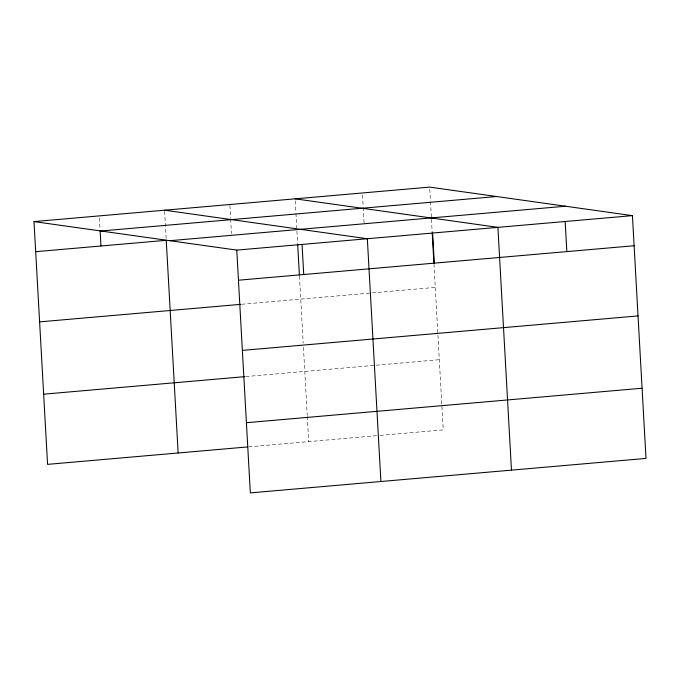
<?xml version="1.0" encoding="UTF-8"?>
<svg xmlns="http://www.w3.org/2000/svg" width="680" height="680" viewBox="0 0 680 680"><rect width="100%" height="100%" fill="white"/><g stroke="black" fill="none" stroke-linecap="round" stroke-linejoin="round"><path stroke-width="0.51" stroke-dasharray="3.4 2.55" d="M241.774 304.249L435.268 287.394M245.82 376.558L439.314 359.703M248.693 446.837L379.125 435.472M380.179 435.379L443.233 429.887L433.984 264.35M429.777 189.184L430.414 200.608M430.474 201.645L431.35 217.209M431.46 219.308L432.166 231.88M362.517 195.049L363.154 206.465M363.214 207.502L364.08 223.074M295.256 200.906L295.894 212.321M295.953 213.367L296.76 227.894M296.939 231.03L297.644 243.593M299.455 276.072L303.203 343.128M303.442 347.319L307.25 415.421M307.309 416.466L308.712 441.609M229.908 205.555L230.605 218.017M230.665 219.053L231.48 233.58M164.628 211.25L166.192 239.267M99.399 217.974L100.036 229.389"/><path stroke-width="1.02" d="M34 221.587L429.666 187.111L632.425 215.636L646 458.413L250.333 492.889L236.768 250.112L34 221.587L47.575 464.363L247.639 446.93M100.912 230.996L496.579 196.529M35.683 251.685L166.251 240.303L178.143 452.982M169.856 240.695L565.513 206.227M236.768 250.112L632.425 215.636M238.442 280.211L634.108 245.744M39.61 321.87L240.728 304.343M242.369 350.396L638.035 315.92M43.648 394.179L244.766 376.652M246.415 422.705L642.073 388.229M295.137 198.832L497.904 227.358L511.471 470.135M164.569 210.205L367.336 238.739L380.902 481.508M565.165 221.501L566.848 251.6M432.616 233.053L434.299 263.151M432.225 232.925L433.925 263.304M302.048 244.426L303.731 274.524M297.695 244.647L299.396 275.026M100.096 230.426L100.972 245.999"/></g></svg>
